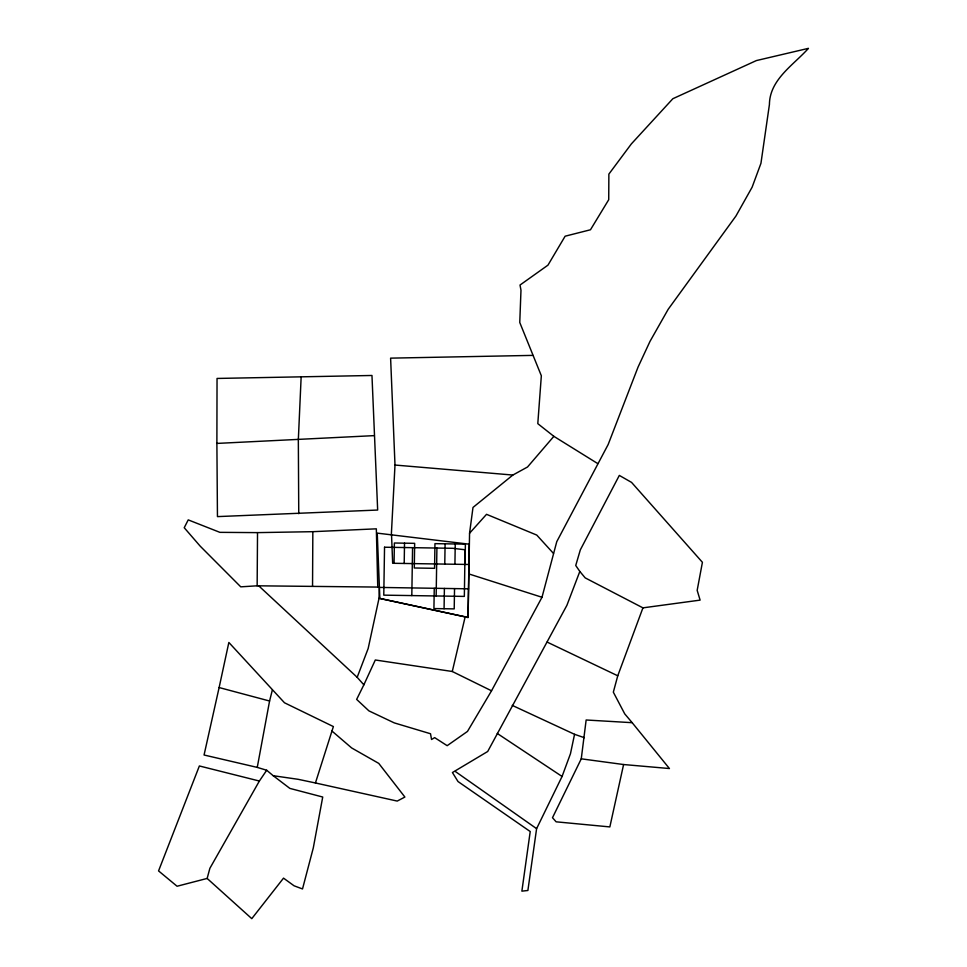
<?xml version="1.0" encoding="UTF-8"?>
<svg xmlns="http://www.w3.org/2000/svg" width="967" height="967" viewBox="0 0 967 967"><rect width="100%" height="100%" fill="white"/><g stroke="black" fill="none" stroke-linecap="round" stroke-linejoin="round"><path stroke-width="1.45" d="M216.886 443.418L217.043 378.448L371.969 375.474L377.662 510.044L217.454 516.608L216.886 443.418L374.386 435.621M312.546 586.183L312.837 531.681L376.332 528.828L377.759 587.102M597.811 463.628L553.861 436.335L537.797 423.655L541.339 375.764L519.763 322.482L520.983 290.221L520.016 285.047L547.963 265.151L565.127 236.202L590.474 229.771L608.726 199.698L608.872 174.108L631.354 143.914L672.851 98.719L756.399 60.57L808.436 48.35C793.484 65.103 769.659 79.487 769.418 104.521L760.944 163.326L752.121 187.199L735.947 216.016L668.185 309.295L650.005 341.375L638.063 367.073L608.158 444.518L556.762 541.677L542.003 597.268L491.538 690.801L467.472 731.427L447.165 745.678L434.667 737.64L431.548 739.489L430.52 733.748L394.282 722.893L368.923 710.878L356.642 699.395L363.858 684.829L357.174 677.311L368.161 648.506L379.028 598.271L379.318 587.09L257.149 585.809L257.524 532.624L312.837 531.681M379.028 598.271L468.064 617.478L469.213 544.191L377.251 533.131L379.85 598.452L468.064 617.478L469.563 533.24L472.996 507.445L512.848 475.051L527.523 467.001L553.861 436.335M394.065 563.302L394.379 543.007L414.662 543.333L414.275 567.992L434.57 568.306L434.957 543.647L465.381 544.131L465.067 564.414M404.206 563.459L404.52 543.164M411.809 595.587L412.571 547.673M434.256 588.274L433.929 608.569L454.212 608.884L454.538 588.601M436.153 595.974L436.915 548.059M444.071 608.726L444.397 588.444M444.772 564.099L445.098 543.805M454.925 564.257L455.239 543.962M301.148 376.985L298.332 439.743L298.755 513.707M532.914 355.385L390.608 358.141L394.995 465.042L391.333 534.824M219.122 687.549L228.853 642.451L284.491 702.779L333.385 726.568L315.435 782.968L298.114 779.305L273.214 775.715L266.699 770.252L257.258 767.399L204.061 755.009L219.122 687.549L269.575 701.015L257.258 767.399M581.264 758.829L586.147 719.992L632.176 722.687L669.43 768.535L623.594 764.534L581.264 758.829L552.495 817.707L556.122 821.817L609.851 826.918L623.594 764.534M512.256 705.39L574.555 734.316L570.457 753.74L562.069 776.465L536.6 828.659L527.885 890.486L521.878 891.151L530.218 831.535L458.02 781.541L452.423 772.536L487.694 751.492L566.904 605.318L579.825 571.449L575.74 565.49L580.333 549.848L619.327 475.413L631.56 482.4L702.417 562.31L697.171 590.353L700.108 600.12L642.934 607.856L585.192 577.879L579.825 571.449M491.538 690.801L452.278 671.485L465.2 616.656M269.575 701.015L272.319 690.112M259.374 781.034L199.371 765.961L158.564 870.904L177.07 886.243L207.143 878.435L209.875 868.318L259.374 781.034L266.699 770.252M642.934 607.856L617.756 675.788L613.332 692.167L624.73 713.864L632.176 722.687M363.858 684.829L375.305 659.99L452.278 671.485M469.563 533.24L486.534 514.323L536.77 535.077L553.499 553.45M257.524 532.624L219.872 532.346L188.227 519.883L184.226 527.728L200.157 546.113L240.747 586.836L257.149 585.809M468.898 564.474L392.662 563.278L391.538 534.848M379.415 587.416L468.512 588.818M512.848 475.051L394.995 465.042M315.435 782.968L397.232 801.075L404.883 797.05L378.75 763.386L351.662 747.95L331.959 731.04M468.91 573.951L542.003 597.268M574.555 734.316L584.334 737.688M547.141 642.088L617.756 675.788M497.268 733.457L562.069 776.465M455.227 771.424L536.6 828.659M273.214 775.715L289.858 788.395L322.724 797.026L313.296 847.902L302.514 888.951L294.089 885.808L283.524 878.133L251.783 918.65L207.143 878.435M258.721 585.821L357.174 677.311M384.54 547.225L383.778 595.152L464.341 596.409L465.067 549.776L452.846 548.301L384.54 547.225"/></g></svg>
